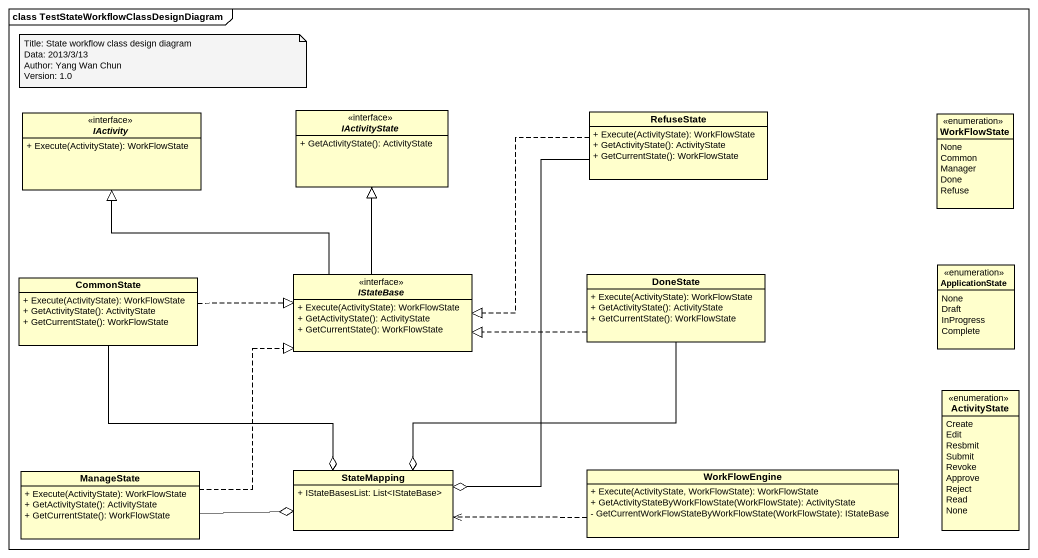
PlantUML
@startuml
mainframe class TestStateWorkflowClassDesignDiagram
hide circle
hide empty members
skinparam classAttributeIconSize 0
interface IActivity <<interface>> {
  + Execute(ActivityState): WorkFlowState
}
interface IActivityState <<interface>> {
  + GetActivityState(): ActivityState
}
class RefuseState {
  + Execute(ActivityState): WorkFlowState
  + GetActivityState(): ActivityState
  + GetCurrentState(): WorkFlowState
}
enum WorkFlowState {
  None
  Common
  Manager
  Done
  Refuse
}
class CommonState {
  + Execute(ActivityState): WorkFlowState
  + GetActivityState(): ActivityState
  + GetCurrentState(): WorkFlowState
}
interface IStateBase <<interface>> {
  + Execute(ActivityState): WorkFlowState
  + GetActivityState(): ActivityState
  + GetCurrentState(): WorkFlowState
}
class DoneState {
  + Execute(ActivityState): WorkFlowState
  + GetActivityState(): ActivityState
  + GetCurrentState(): WorkFlowState
}
enum ApplicationState {
  None
  Draft
  InProgress
  Complete
}
enum ActivityState {
  Create
  Edit
  Resbmit
  Submit
  Revoke
  Approve
  Reject
  Read
  None
}
class ManageState {
  + Execute(ActivityState): WorkFlowState
  + GetActivityState(): ActivityState
  + GetCurrentState(): WorkFlowState
}
class StateMapping {
  + IStateBasesList: List<IStateBase>
}
class WorkFlowEngine {
  + Execute(ActivityState, WorkFlowState): WorkFlowState
  + GetActivityStateByWorkFlowState(WorkFlowState): ActivityState
  - GetCurrentWorkFlowStateByWorkFlowState(WorkFlowState): IStateBase
}
RefuseState .left.|> IStateBase
RefuseState --o StateMapping
CommonState .right.|> IStateBase
CommonState --o StateMapping
IStateBase -left-|> IActivity
IStateBase -up-|> IActivityState
DoneState .left.|> IStateBase
DoneState --o StateMapping
ManageState .up.|> IStateBase
ManageState -right-o StateMapping
WorkFlowEngine .left.> StateMapping
note as N1
  Title: State workflow class design diagram
  Data: 2013/3/13
  Author: Yang Wan Chun
  Version: 1.0
end note
@enduml
